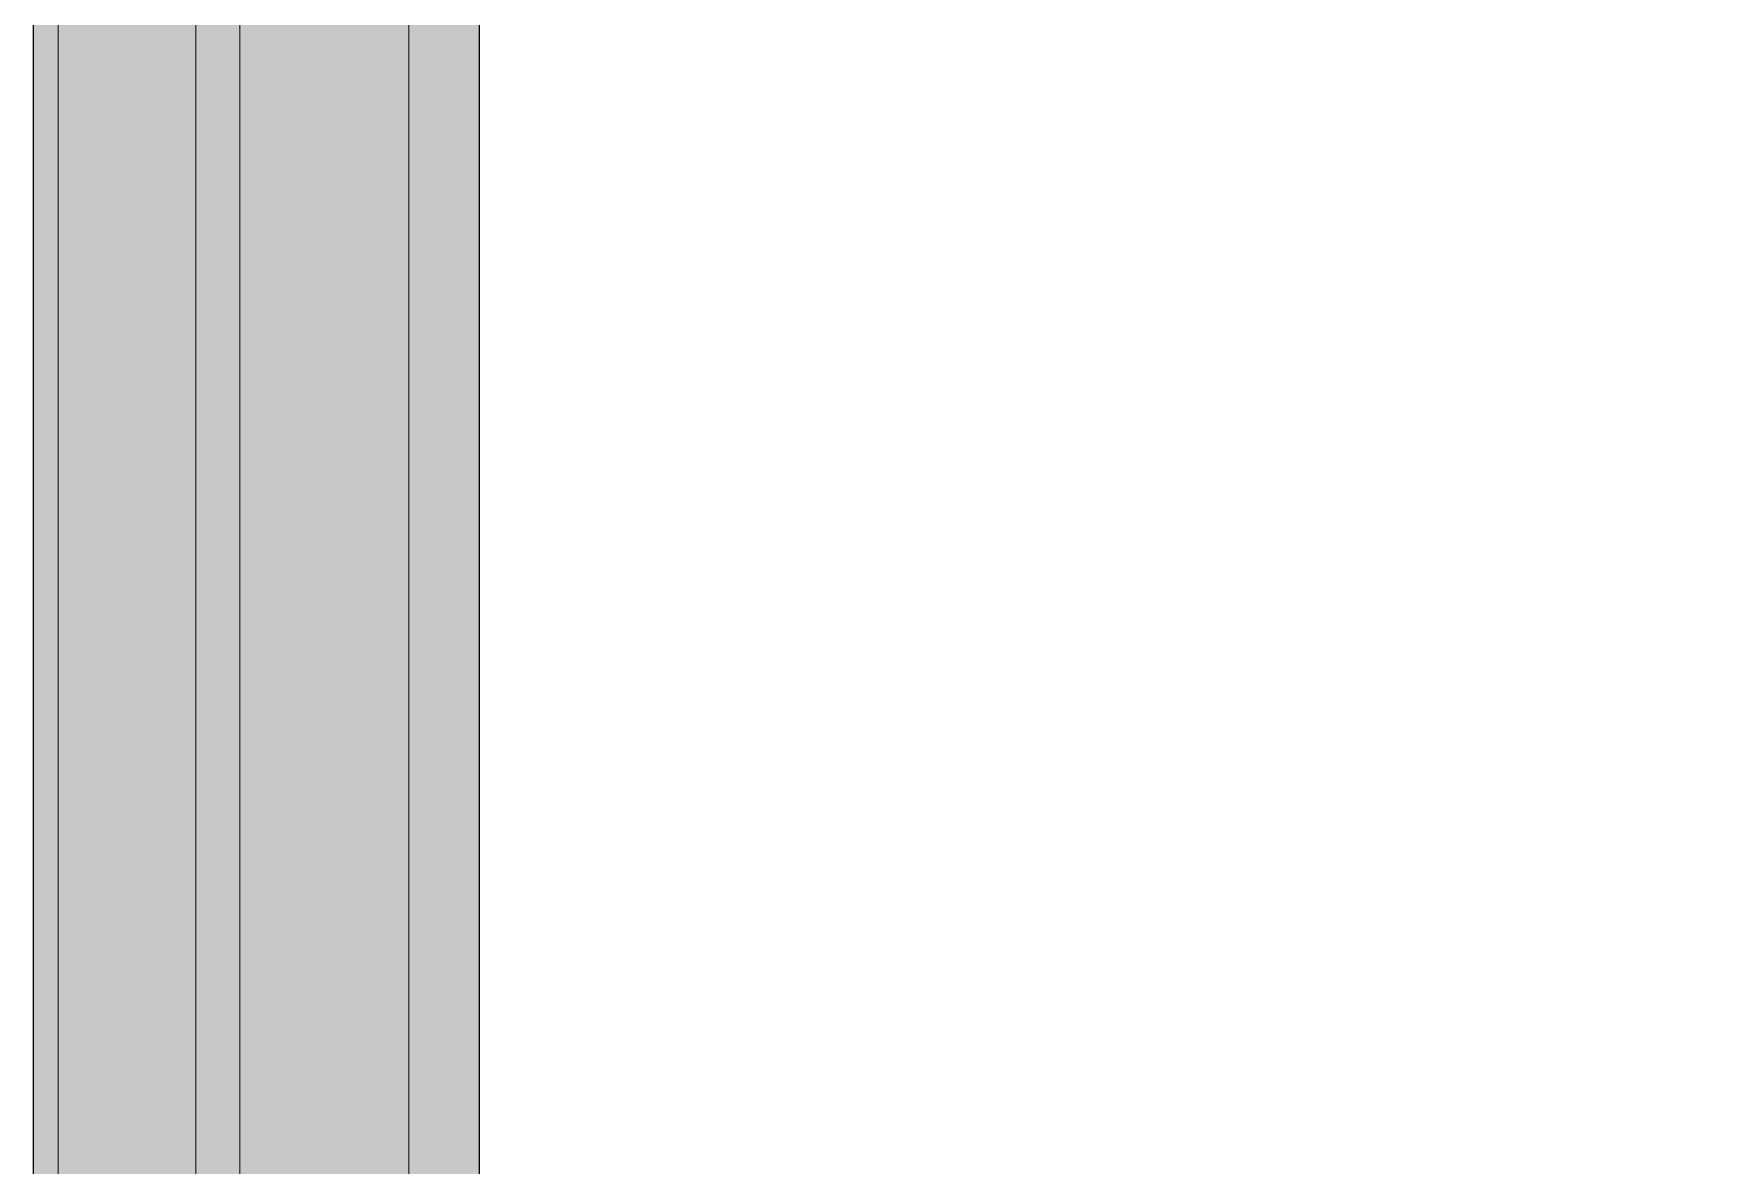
# Model space of a CAD drawing. Header units: millimetres. Extents: x 6914 to 9858, y -2771 to -210.
# Drawn here: x 6914.4 to 7083.3, y -932.2 to -817.9 of the extents above; entities that cross this region are included whole.
import ezdxf

# ---------------------------------------------------------------- set-up
doc = ezdxf.new("R2010")
doc.units = ezdxf.units.MM
doc.layers.get('0').update_dxf_attribs({"lineweight": 9})
doc.layers.add('APPAREILLAGE', color=7, linetype='Continuous')
doc.layers.add('THICK', color=7, linetype='Continuous', lineweight=13)

# ---------------------------------------------------------------- blocks, each defined once
blk = doc.blocks.new('Из_буфера27170')
at = {"ltscale": 100, "true_color": 0xc5c7c4}
h = blk.add_hatch(color=9, dxfattribs=at)
h.paths.add_polyline_path([(-200, -11), (-155, -11), (-155, -1988.6), (-200, -1988.6)])
h.paths.add_polyline_path([(200, -2000), (155, -2000), (155, -1988.6), (200, -1988.6)])
h.paths.add_polyline_path([(-155, -2000), (155, -2000), (155, -1955), (-155, -1955)])
h.paths.add_polyline_path([(-200, -2000), (-155, -2000), (-155, -1988.6), (-200, -1988.6)])
h.paths.add_polyline_path([(200, -11), (155, -11), (155, -1988.6), (200, -1988.6)])
h.paths.add_polyline_path([(-155, -1.3), (155, -1.3), (155, -46.3), (-155, -46.3)])
h.paths.add_polyline_path([(-200, 0), (-155, 0), (-155, -11), (-200, -11)])
h.paths.add_polyline_path([(200, 0), (155, 0), (155, -11), (200, -11)])
at = {"ltscale": 20}
blk.add_lwpolyline([(-200, 0), (200, 0), (200, -2000), (-200, -2000)], close=True, dxfattribs=at)
at = {"ltscale": 100}
blk.add_lwpolyline([(-200, -11), (-155, -11), (-155, -1988.6), (-200, -1988.6)], close=True, dxfattribs=at)
at = {"layer": 'THICK'}
for p, q in [((-200, -12.43), (-200, -1787.18)), ((-197.5, -12.43), (-197.5, -1987.18)), ((-183.62, -12.43), (-183.62, -1988.6)), ((-179.16, -12.43), (-179.16, -1988.6)), ((-162.1, -37.55), (-162.1, -1988.6))]:
    blk.add_line(p, q, dxfattribs=at)
blk = doc.blocks.new('Из_буфера601')
at = {"ltscale": 40}
blk.add_blockref('Из_буфера27170', (-200, 0), dxfattribs=at)

msp = doc.modelspace()

# ---------------------------------------------------------------- block references
at = {"layer": 'APPAREILLAGE'}
msp.add_blockref('Из_буфера601', (7314.41, -360.25), dxfattribs=at)

doc.saveas('drawing.dxf')
